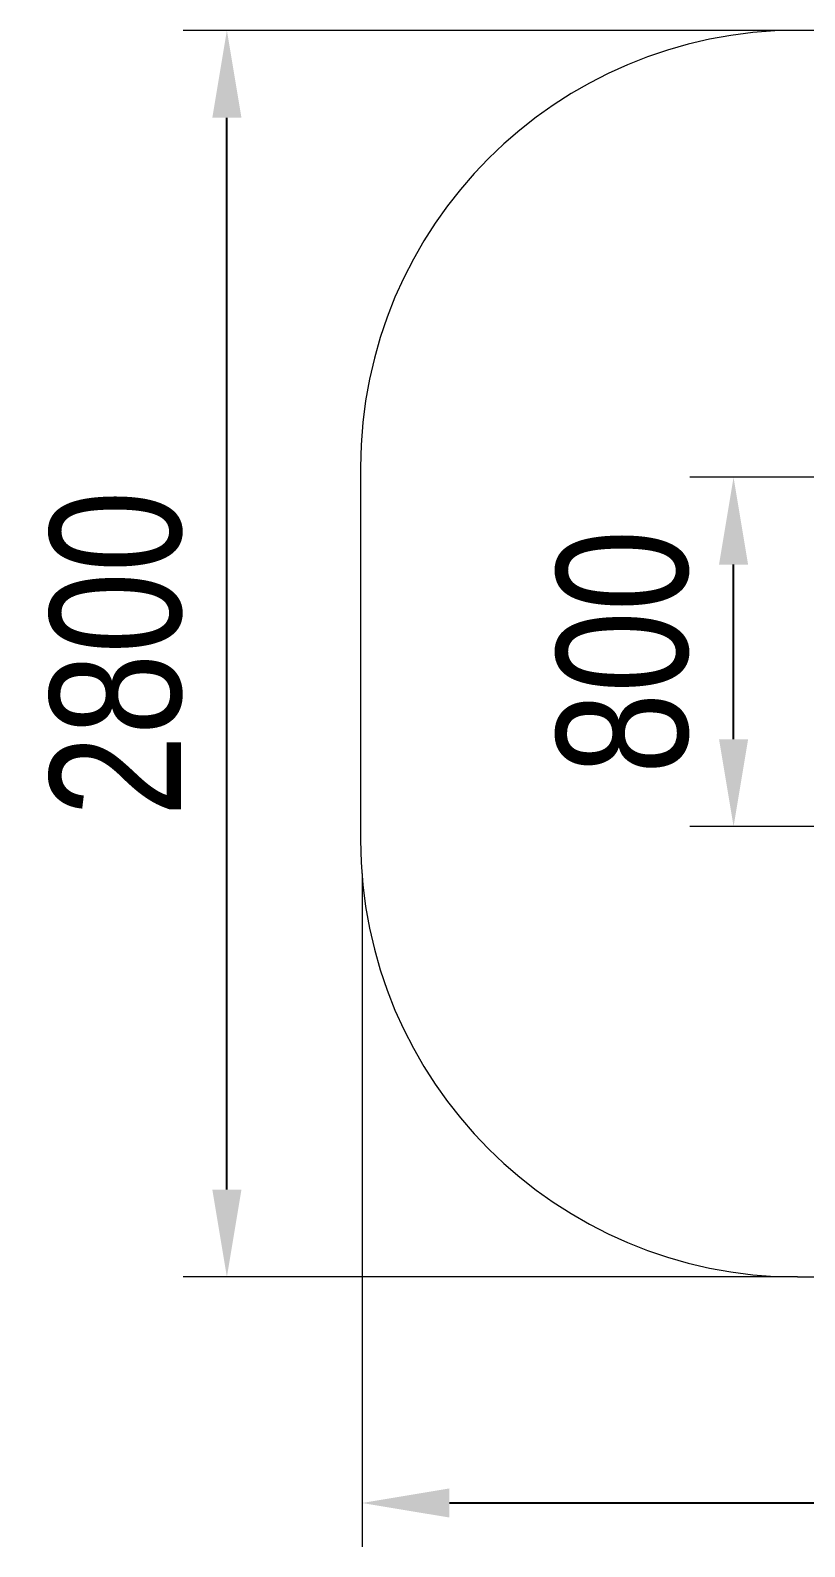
# Model space of a CAD drawing. Header units: millimetres. Extents: x -2631 to 1793, y -2071 to 1400.
# Drawn here: x -2631 to -858, y -2071 to 1400 of the extents above; entities that cross this region are included whole.
import ezdxf

# ---------------------------------------------------------------- set-up
doc = ezdxf.new("R2010")
doc.units = ezdxf.units.MM
for name, color, linetype in [('DIKOM_ЗОНА', 80, 'Continuous'), ('DIKOM_РАЗМЕР_ЗОНА', 7, 'Continuous'), ('DIKOM_РАЗМЕР_ОБЪЕКТА', 7, 'Continuous')]:
    doc.layers.add(name, color=color, linetype=linetype)
doc.styles.add('style1', font='arial.ttf', dxfattribs={"width": 0.8})
doc.dimstyles.new('1-50', dxfattribs={"dimtxt": 300, "dimasz": 200, "dimexe": 100, "dimexo": 0, "dimgap": 100, "dimtad": 1, "dimdec": 0, "dimtxsty": 'style1', "dimcen": 0, "dimclrd": 7, "dimclre": 7, "dimadec": 1, "dimazin": 2, "dimtfac": 1, "dimtdec": 0, "dimtmove": 0, "dimatfit": 3, "dimfxl": 0, "dimlwd": 25, "dimlwe": 18, "dimarcsym": 0})

# ---------------------------------------------------------------- blocks, each defined once
blk = doc.blocks.new('*D0')
at = {"layer": 'Defpoints', "color": 0, "transparency": 16777216}
for p in [(-2180.5, 1400), (-874.3, 1400), (-874.3, -1453.6)]:
    blk.add_point(p, dxfattribs=at)
at = {"layer": 'DIKOM_РАЗМЕР_ЗОНА', "color": 7, "lineweight": 18, "transparency": 16777216}
for p, q in [((-874.3, 1400), (-2280.5, 1400)), ((-874.3, -1453.6), (-2280.5, -1453.6))]:
    blk.add_line(p, q, dxfattribs=at)
at = {"layer": 'DIKOM_РАЗМЕР_ЗОНА', "color": 7, "lineweight": 25, "transparency": 16777216}
blk.add_line((-2180.5, -1253.6), (-2180.5, 1200), dxfattribs=at)
at = {"layer": 'DIKOM_РАЗМЕР_ЗОНА', "color": 7, "transparency": 16777216}
for points in [[(-2213.8, 1200), (-2147.2, 1200), (-2180.5, 1400)], [(-2213.8, -1253.6), (-2147.2, -1253.6), (-2180.5, -1453.6)]]:
    blk.add_solid(points, dxfattribs=at)
at = {"layer": 'DIKOM_РАЗМЕР_ЗОНА', "color": 0, "transparency": 16777216, "insert": (-2433.7, -26.8), "char_height": 300, "attachment_point": 5, "rotation": 90, "style": 'style1'}
blk.add_mtext('2800', dxfattribs=at)
blk = doc.blocks.new('*D1')
at = {"layer": 'Defpoints', "color": 0, "transparency": 16777216}
for p in [(-1871.1, -530.4), (1790.2, -530.4), (1790.2, -1971)]:
    blk.add_point(p, dxfattribs=at)
at = {"layer": 'DIKOM_РАЗМЕР_ЗОНА', "color": 7, "lineweight": 18, "transparency": 16777216}
for p, q in [((-1871.1, -530.4), (-1871.1, -2071)), ((1790.2, -530.4), (1790.2, -2071))]:
    blk.add_line(p, q, dxfattribs=at)
at = {"layer": 'DIKOM_РАЗМЕР_ЗОНА', "color": 7, "lineweight": 25, "transparency": 16777216}
blk.add_line((-1671.1, -1971), (1590.2, -1971), dxfattribs=at)
at = {"layer": 'DIKOM_РАЗМЕР_ЗОНА', "color": 7, "transparency": 16777216}
for points in [[(-1671.1, -1937.7), (-1671.1, -2004.3), (-1871.1, -1971)], [(1590.2, -1937.7), (1590.2, -2004.3), (1790.2, -1971)]]:
    blk.add_solid(points, dxfattribs=at)
at = {"layer": 'DIKOM_РАЗМЕР_ЗОНА', "color": 0, "transparency": 16777216, "insert": (-40.4, -1717.7), "char_height": 300, "attachment_point": 5, "style": 'style1'}
blk.add_mtext('3617', dxfattribs=at)
blk = doc.blocks.new('*D3')
at = {"layer": 'Defpoints', "color": 0, "transparency": 16777216}
for p in [(-1020.5, 376.9), (-828.4, 376.9, -0.2), (-831.6, -422.6, -0.2)]:
    blk.add_point(p, dxfattribs=at)
at = {"layer": 'DIKOM_РАЗМЕР_ОБЪЕКТА', "color": 7, "lineweight": 18, "transparency": 16777216}
for p, q in [((-828.4, 376.9), (-1120.5, 376.9)), ((-831.6, -422.6), (-1120.5, -422.6))]:
    blk.add_line(p, q, dxfattribs=at)
at = {"layer": 'DIKOM_РАЗМЕР_ОБЪЕКТА', "color": 7, "lineweight": 25, "transparency": 16777216}
blk.add_line((-1020.5, -222.6), (-1020.5, 176.9), dxfattribs=at)
at = {"layer": 'DIKOM_РАЗМЕР_ОБЪЕКТА', "color": 7, "transparency": 16777216}
for points in [[(-1053.8, 176.9), (-987.2, 176.9), (-1020.5, 376.9)], [(-1053.8, -222.6), (-987.2, -222.6), (-1020.5, -422.6)]]:
    blk.add_solid(points, dxfattribs=at)
at = {"layer": 'DIKOM_РАЗМЕР_ОБЪЕКТА', "color": 0, "transparency": 16777216, "insert": (-1273.7, -22.9), "char_height": 300, "attachment_point": 5, "rotation": 90, "style": 'style1'}
blk.add_mtext('800', dxfattribs=at)

msp = doc.modelspace()

# ---------------------------------------------------------------- linework, layer by layer
at = {"layer": 'DIKOM_ЗОНА', "color": 3, "lineweight": 15}
for p, q in [((-1026.5, 1388.5), (-1075.7, 1379.7)), ((-976.5, 1394.9), (-1026.5, 1388.5)), ((-925.7, 1398.7), (-976.5, 1394.9)), ((-874.3, 1400), (-925.7, 1398.7)), ((793.5, 1400), (-874.3, 1400)), ((-1171.5, 1355), (-1217.9, 1339.3)), ((-1124.1, 1368.5), (-1171.5, 1355)), ((-1075.7, 1379.7), (-1124.1, 1368.5)), ((-1263.3, 1321.4), (-1307.6, 1301.3)), ((-1217.9, 1339.3), (-1263.3, 1321.4)), ((-1307.6, 1301.3), (-1350.7, 1279.3)), ((-1392.6, 1255.2), (-1433.2, 1229.1)), ((-1350.7, 1279.3), (-1392.6, 1255.2)), ((-1433.2, 1229.1), (-1472.4, 1201.2)), ((-1472.4, 1201.2), (-1510.2, 1171.5)), ((-1510.2, 1171.5), (-1546.5, 1140.1)), ((-1546.5, 1140.1), (-1581.2, 1107)), ((-1581.2, 1107), (-1614.3, 1072.2)), ((-1614.3, 1072.2), (-1645.8, 1035.9)), ((-1645.8, 1035.9), (-1675.5, 998.1)), ((-1675.5, 998.1), (-1703.4, 958.9)), ((-1703.4, 958.9), (-1729.4, 918.4)), ((-1729.4, 918.4), (-1753.5, 876.5)), ((-1753.5, 876.5), (-1775.6, 833.4)), ((-1775.6, 833.4), (-1795.7, 789.1)), ((-1795.7, 789.1), (-1813.6, 743.7)), ((-1813.6, 743.7), (-1829.3, 697.2)), ((-1829.3, 697.2), (-1842.8, 649.8)), ((-1842.8, 649.8), (-1854, 601.4)), ((-1854, 601.4), (-1862.8, 552.2)), ((-1862.8, 552.2), (-1869.1, 502.2)), ((-1869.1, 502.2), (-1873, 451.5)), ((-1873, 451.5), (-1874.3, 400)), ((-1874.3, 400), (-1874.3, -453.6)), ((-1874.3, -453.6), (-1873, -505)), ((-1873, -505), (-1869.1, -555.8)), ((-1869.1, -555.8), (-1862.8, -605.8)), ((-1862.8, -605.8), (-1854, -655)), ((-1854, -655), (-1842.8, -703.3)), ((-1842.8, -703.3), (-1829.3, -750.8)), ((-1829.3, -750.8), (-1813.6, -797.2)), ((-1813.6, -797.2), (-1795.7, -842.6)), ((-1795.7, -842.6), (-1775.6, -886.9)), ((-1775.6, -886.9), (-1753.5, -930)), ((-1753.5, -930), (-1729.4, -971.9)), ((-1729.4, -971.9), (-1703.4, -1012.5)), ((-1703.4, -1012.5), (-1675.5, -1051.7)), ((-1675.5, -1051.7), (-1645.8, -1089.5)), ((-1645.8, -1089.5), (-1614.3, -1125.8)), ((-1614.3, -1125.8), (-1581.2, -1160.5)), ((-1581.2, -1160.5), (-1546.5, -1193.6)), ((-1546.5, -1193.6), (-1510.2, -1225.1)), ((-1510.2, -1225.1), (-1472.4, -1254.8)), ((-1472.4, -1254.8), (-1433.2, -1282.7)), ((-1433.2, -1282.7), (-1392.6, -1308.7)), ((-1392.6, -1308.7), (-1350.7, -1332.8)), ((-1350.7, -1332.8), (-1307.6, -1354.9)), ((-1307.6, -1354.9), (-1263.3, -1374.9)), ((-1263.3, -1374.9), (-1217.9, -1392.9)), ((-1217.9, -1392.9), (-1171.5, -1408.6)), ((-1171.5, -1408.6), (-1124.1, -1422.1)), ((-1124.1, -1422.1), (-1075.7, -1433.3)), ((-1075.7, -1433.3), (-1026.5, -1442.1)), ((-1026.5, -1442.1), (-976.5, -1448.4)), ((-976.5, -1448.4), (-925.7, -1452.3)), ((-925.7, -1452.3), (-874.3, -1453.6)), ((-874.3, -1453.6), (793.5, -1453.6))]:
    msp.add_line(p, q, dxfattribs=at)

# ---------------------------------------------------------------- dimensions: what is measured, and where the dimension line sits
at = {"layer": 'DIKOM_РАЗМЕР_ЗОНА'}
dim = msp.add_linear_dim(base=(-2180.5, 1400), p1=(-874.3, -1453.6), p2=(-874.3, 1400), angle=90, text='2800', dimstyle='1-50', dxfattribs=at)
dim.commit()
dim.dimension.update_dxf_attribs({"geometry": '*D0', "text_midpoint": (-2433.7, -26.8)})
dim = msp.add_linear_dim(base=(1790.2, -1971), p1=(-1871.1, -530.4), p2=(1790.2, -530.4), text='3617', dimstyle='1-50', dxfattribs=at)
dim.commit()
dim.dimension.update_dxf_attribs({"geometry": '*D1', "text_midpoint": (-40.4, -1717.7)})
at = {"layer": 'DIKOM_РАЗМЕР_ОБЪЕКТА'}
dim = msp.add_linear_dim(base=(-1020.5, 376.8952), p1=(-831.5801, -422.6439, -0.2077), p2=(-828.3995, 376.8952, -0.2077), angle=90, dimstyle='1-50', dxfattribs=at)
dim.commit()
dim.dimension.update_dxf_attribs({"geometry": '*D3', "text_midpoint": (-1273.6719, -22.8743)})

doc.saveas('drawing.dxf')
